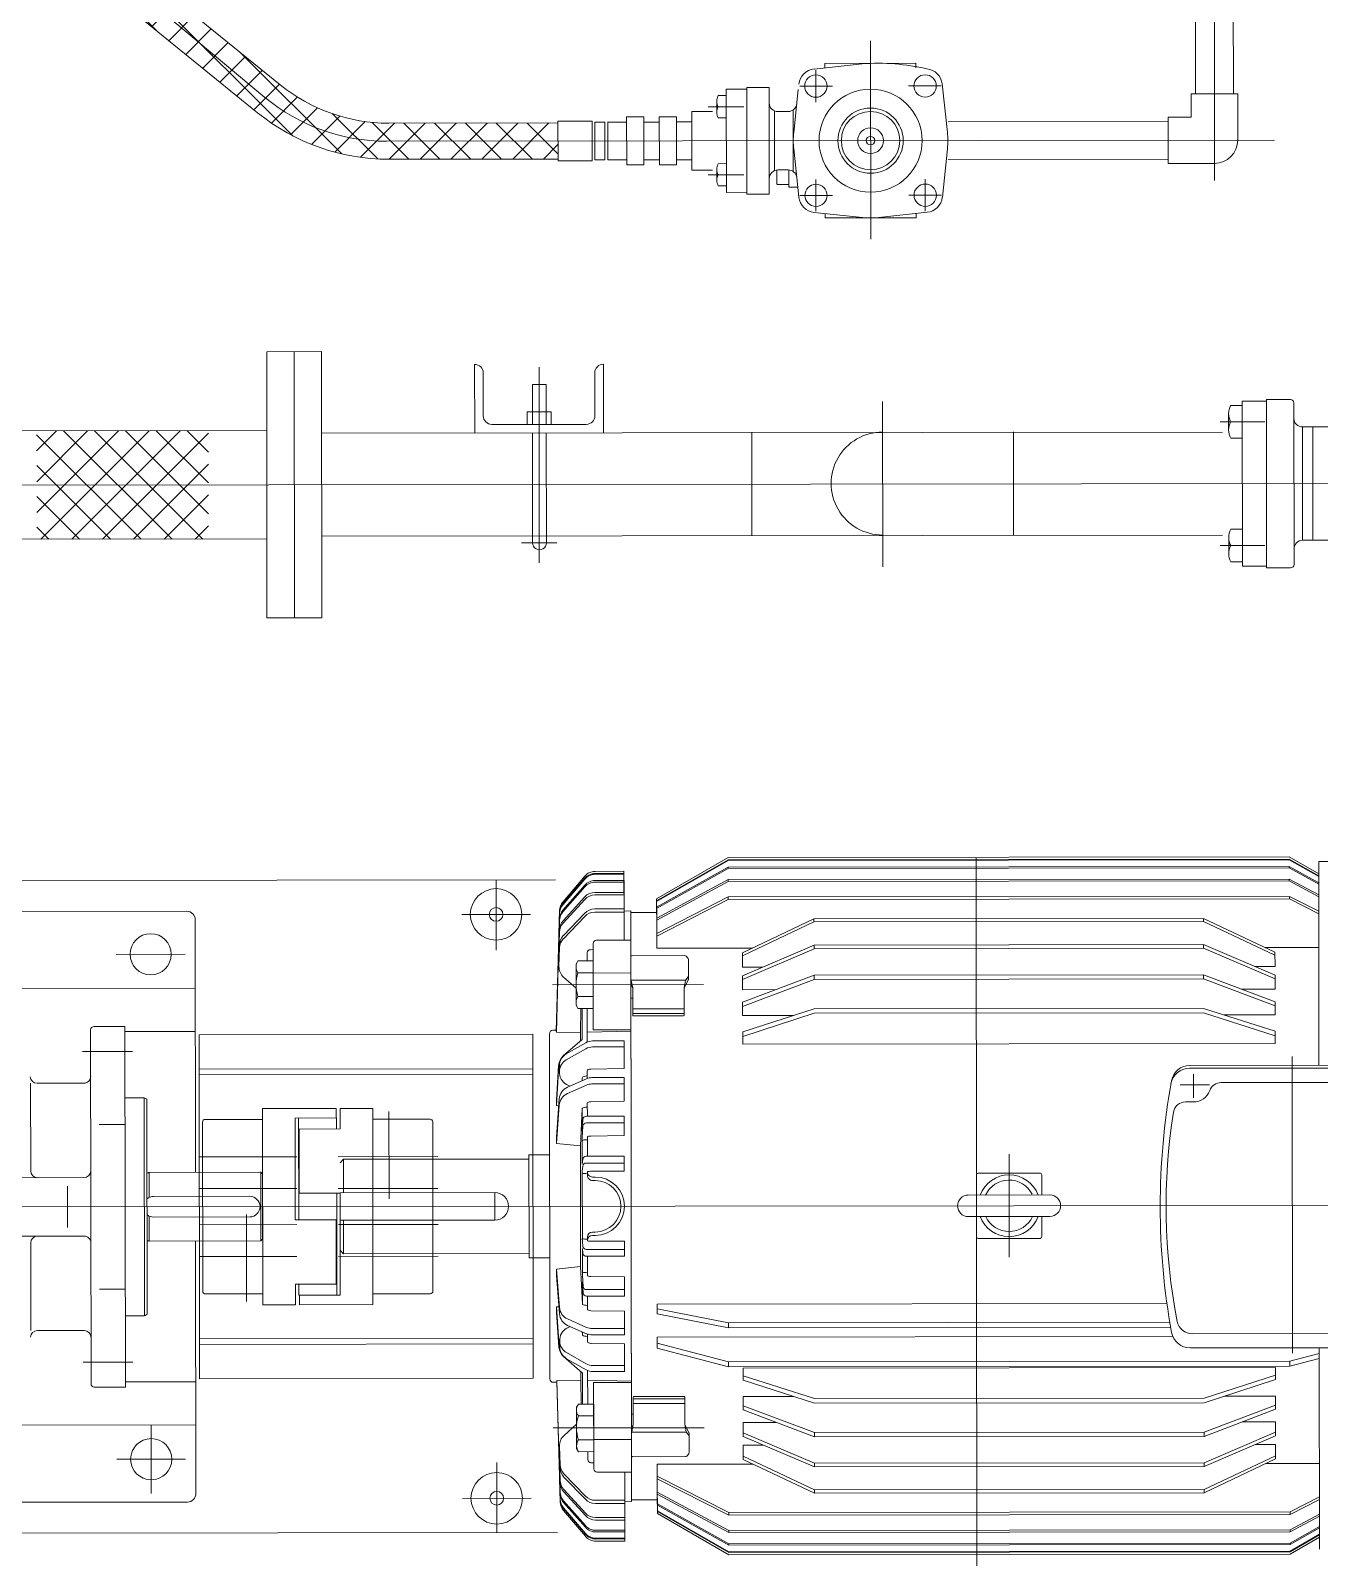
# Model space of a CAD drawing. Header units: feet. Extents: x -99009 to 3252343, y -11094690 to 9035152.
# Drawn here: x 2523552 to 2524303, y -1985127 to -1984238 of the extents above; entities that cross this region are included whole.
import ezdxf

# ---------------------------------------------------------------- set-up
doc = ezdxf.new("R2010")
doc.units = ezdxf.units.FT
doc.header["$PDSIZE"] = -1
doc.layers.add('1', color=1, linetype='Continuous')
doc.layers.add('K-LINE', color=7, linetype='Continuous')
pattern_1 = [(45, (-3791.741, -12302.866), (-8.980256, 8.980256), []), (135, (-3791.741, -12302.866), (-8.980256, -8.980256), [])]

# ---------------------------------------------------------------- blocks, each defined once
blk = doc.blocks.new('G$CB0D18A08')
at = {"layer": 'K-LINE', "linetype": 'Continuous', "lineweight": 15}
h = blk.add_hatch(dxfattribs=at)
h.set_pattern_fill('ANSI37', color=2, scale=4)
h.set_pattern_definition(pattern_1)
h.paths.add_polyline_path([(-1374.23, -644.41), (-1405.78, -644.41), (-1405.78, -744.41), (-1374.23, -744.41)])
h.paths.add_polyline_path([(-1342.68, -644.41), (-1374.23, -644.41), (-1374.23, -744.41), (-1342.68, -744.41)])
h = blk.add_hatch(dxfattribs=at)
h.set_pattern_fill('ANSI37', color=2, scale=4)
h.set_pattern_definition(pattern_1)
h.paths.add_polyline_path([(-1081.3, -712.69, 1.068245), (-1093.51, -694.45), (-1157.61, -773.3, 0.172337), (-1184.73, -849.63), (-1184.73, -948.17), (-1163.73, -948.17), (-1163.73, -849.6, -0.172337), (-1141.32, -786.51)])
at = {"layer": 'K-LINE', "color": 2, "linetype": 'Continuous', "lineweight": 15}
for p, q in [((-1794.54, -375.46), (-1794.54, -1566.03)), ((-1984.54, -946.93), (-1984.54, -491.46)), ((-1966.54, -731.46), (-1966.54, -526.46)), ((-1622.54, -731.46), (-1622.54, -536.46)), ((-1604.54, -534.46), (-1604.54, -946.31)), ((-1374.23, -1564.93), (-1374.23, -534.46)), ((-1921.54, -558.33), (-1921.54, -736.46)), ((-1667.54, -558.33), (-1667.54, -736.46)), ((-1405.78, -610.41), (-1405.78, -778.41)), ((-1342.68, -610.41), (-1342.68, -778.41)), ((-1811.54, -630.46), (-1811.54, -671.46)), ((-1777.54, -630.46), (-1777.54, -671.46)), ((-1866.54, -640.46), (-1815.54, -640.46)), ((-1866.54, -671.46), (-1866.54, -644.26)), ((-1722.54, -640.46), (-1773.54, -640.46)), ((-1722.54, -644.26), (-1722.54, -671.46)), ((-1806.54, -661.84), (-1782.54, -661.84)), ((-1897.54, -675.46), (-1691.54, -675.46)), ((-1885.04, -699.88), (-1885.04, -670.8)), ((-1704.04, -699.88), (-1704.04, -670.8)), ((-1899.54, -695.46), (-1899.54, -677.46)), ((-1842.54, -695.46), (-1842.54, -680.46)), ((-1746.54, -695.46), (-1746.54, -680.46)), ((-1689.54, -677.46), (-1689.54, -695.46)), ((-1941.54, -690.46), (-1941.54, -730.46)), ((-1647.54, -690.46), (-1647.54, -730.46)), ((-1073.12, -687.33), (-1148.7, -777.6)), ((-1689.54, -695.46), (-1899.54, -695.46)), ((-1896.54, -695.46), (-1896.54, -736.46)), ((-1858.04, -695.46), (-1858.04, -706.14)), ((-1731.04, -706.14), (-1731.04, -695.46)), ((-1692.54, -695.46), (-1692.54, -736.46)), ((-1157.61, -773.3), (-1093.51, -694.45)), ((-1921.54, -710.46), (-1961.54, -710.46)), ((-1731.04, -706.56), (-1858.04, -706.56)), ((-1857.82, -706.94), (-1857.11, -708.16)), ((-1857.11, -708.16), (-1731.96, -708.16)), ((-1799.99, -709.46), (-1814.54, -709.46)), ((-1814.54, -709.46), (-1814.54, -774.46)), ((-1814.34, -708.16), (-1814.34, -709.06)), ((-1774.54, -709.46), (-1789.08, -709.46)), ((-1774.74, -709.07), (-1774.74, -708.16)), ((-1774.54, -773.96), (-1774.54, -709.46)), ((-1731.96, -708.16), (-1731.25, -706.94)), ((-1800.54, -711.96), (-1800.54, -767.96)), ((-1788.54, -767.96), (-1788.54, -711.96)), ((-1081.3, -712.69), (-1141.32, -786.51)), ((-1814.54, -736.46), (-1961.54, -736.46)), ((-1774.54, -736.46), (-1627.54, -736.46)), ((-1894.69, -932.99), (-1894.69, -738.62)), ((-1894.69, -738.62), (-1874.69, -738.62)), ((-1874.69, -738.62), (-1874.69, -932.99)), ((-1714.39, -738.62), (-1874.69, -738.62)), ((-1871.49, -738.62), (-1871.49, -932.99)), ((-1845.34, -742.12), (-1845.34, -775.46)), ((-1745.33, -740.53), (-1843.75, -740.53)), ((-1823.54, -795.46), (-1823.54, -738.49)), ((-1805.04, -795.46), (-1805.04, -738.49)), ((-1784.04, -795.46), (-1784.04, -738.49)), ((-1765.54, -795.46), (-1765.54, -738.49)), ((-1743.74, -775.47), (-1743.74, -742.12)), ((-1717.59, -738.62), (-1717.59, -932.99)), ((-1714.39, -932.99), (-1714.39, -738.62)), ((-1714.39, -738.62), (-1694.39, -738.62)), ((-1694.39, -932.99), (-1694.39, -738.62)), ((-1799.04, -766.03), (-1849.84, -766.03)), ((-1737.39, -775.47), (-1851.69, -775.46)), ((-1851.69, -775.46), (-1851.69, -794.52)), ((-1774.54, -774.46), (-1814.54, -774.46)), ((-1814.54, -774.46), (-1813.54, -775.46)), ((-1813.54, -775.46), (-1775.54, -775.46)), ((-1775.54, -775.46), (-1774.54, -774.46)), ((-1774.54, -774.46), (-1774.54, -773.96)), ((-1737.39, -818.33), (-1737.39, -775.47)), ((-1451.73, -810.41), (-1451.73, -778.41)), ((-1451.73, -778.41), (-1296.73, -778.41)), ((-1296.73, -810.41), (-1296.73, -778.41)), ((-1839.7, -794.52), (-1851.69, -794.52)), ((-1846.11, -796.82), (-1851.69, -796.82)), ((-1851.69, -796.82), (-1851.69, -839.68)), ((-1846.11, -796.52), (-1846.11, -820.62)), ((-1839.7, -796.52), (-1846.11, -796.52)), ((-1839.7, -794.52), (-1839.7, -818.32)), ((-1802.29, -794.52), (-1802.29, -818.32)), ((-1802.29, -794.52), (-1742.96, -794.52)), ((-1802.29, -796.52), (-1742.96, -796.52)), ((-1786.79, -796.82), (-1749.38, -796.82)), ((-1786.79, -820.62), (-1786.79, -796.82)), ((-1749.38, -820.62), (-1749.38, -796.82)), ((-1742.96, -818.62), (-1742.96, -794.52)), ((-1296.73, -794.41), (-1451.73, -794.41)), ((-1296.73, -810.41), (-1451.73, -810.41)), ((-1404.23, -810.41), (-1404.23, -1334.93)), ((-1344.23, -810.41), (-1344.23, -1334.93)), ((-1786.79, -818.62), (-1846.11, -818.62)), ((-1786.79, -820.62), (-1846.11, -820.62)), ((-1802.29, -818.32), (-1839.7, -818.32)), ((-1823.54, -877.61), (-1823.54, -819.57)), ((-1822.04, -822.62), (-1820.04, -820.62)), ((-1822.04, -822.62), (-1802.54, -822.62)), ((-1822.04, -930.62), (-1822.04, -822.62)), ((-1805.04, -877.61), (-1805.04, -819.57)), ((-1802.54, -910.62), (-1802.54, -820.62)), ((-1786.54, -910.62), (-1786.54, -820.62)), ((-1767.04, -822.62), (-1786.54, -822.62)), ((-1784.04, -877.61), (-1784.04, -819.57)), ((-1767.04, -822.62), (-1769.04, -820.62)), ((-1767.04, -930.62), (-1767.04, -822.62)), ((-1765.54, -877.61), (-1765.54, -819.57)), ((-1749.38, -818.62), (-1742.96, -818.62)), ((-1749.38, -820.62), (-1737.39, -820.62)), ((-1742.96, -818.33), (-1737.39, -818.33)), ((-1737.39, -839.68), (-1737.39, -820.62)), ((-1737.39, -839.68), (-1851.69, -839.68)), ((-1845.34, -839.68), (-1845.34, -873.02)), ((-1820.04, -839.68), (-1769.04, -839.68)), ((-1743.74, -873.02), (-1743.74, -839.68)), ((-1790.04, -849.11), (-1739.24, -849.11)), ((-1184.73, -948.17), (-1184.73, -849.63)), ((-1174.23, -848.25), (-1174.23, -1365.42)), ((-1163.73, -948.17), (-1163.73, -849.6)), ((-1745.32, -874.61), (-1843.75, -874.61)), ((-1964.54, -891.62), (-1964.54, -931.62)), ((-1624.54, -891.62), (-1624.54, -931.62)), ((-1344.23, -899.47), (-1304.23, -899.47)), ((-1309.23, -904.47), (-1334.23, -904.47)), ((-1984.54, -911.62), (-1943.68, -911.62)), ((-1786.54, -910.62), (-1802.54, -910.62)), ((-1604.54, -911.62), (-1645.4, -911.62)), ((-1339.23, -909.47), (-1339.23, -964.47)), ((-1874.69, -932.99), (-1894.69, -932.99)), ((-1874.69, -932.99), (-1714.39, -932.99)), ((-1824.54, -942.62), (-1824.54, -930.62)), ((-1824.54, -930.62), (-1764.54, -930.62)), ((-1764.54, -942.62), (-1764.54, -930.62)), ((-1714.39, -932.99), (-1694.39, -932.99)), ((-1408.23, -926.61), (-1408.23, -947.14)), ((-1408.23, -933.14), (-1344.23, -933.14)), ((-1331.92, -929.97), (-1339.23, -929.97)), ((-1339.23, -933.14), (-1316.05, -933.14)), ((-1331.92, -929.97), (-1331.92, -943.97)), ((-1316.05, -933.14), (-1316.05, -941.14)), ((-1305.92, -936.97), (-1419.77, -936.97)), ((-1408.23, -941.14), (-1344.23, -941.14)), ((-1339.23, -941.14), (-1316.05, -941.14)), ((-1986.72, -963.23), (-1971.67, -950.45)), ((-1970.62, -950.47), (-1985.52, -963.23)), ((-1985.03, -963.23), (-1970.13, -950.47)), ((-1981.49, -963.23), (-1966.98, -950.52)), ((-1966.01, -950.52), (-1980.52, -963.23)), ((-1974.68, -963.24), (-1960.81, -950.62)), ((-1959.38, -950.62), (-1973.25, -963.24)), ((-1966.71, -948.55), (-1953.21, -948.17)), ((-1896.5, -946.62), (-1965.64, -948.55)), ((-1965.19, -963.26), (-1952.2, -950.76)), ((-1965.15, -948.55), (-1896.01, -946.62)), ((-1950.32, -950.76), (-1963.31, -963.26)), ((-1961.94, -948.54), (-1948.87, -948.17)), ((-1948.01, -948.17), (-1960.97, -948.54)), ((-1955.66, -948.54), (-1943.47, -948.18)), ((-1942.15, -948.18), (-1954.23, -948.54)), ((-1947.79, -948.17), (-1948.87, -948.17)), ((-1935.94, -948.19), (-1946.9, -948.53)), ((-1945.03, -948.53), (-1934.18, -948.19)), ((-1943.47, -948.18), (-1941.91, -948.18)), ((-1933.93, -948.19), (-1935.94, -948.19)), ((-1927.96, -950.87), (-1921.5, -958.12)), ((-1923.59, -944.47), (-1923.59, -1032.36)), ((-1897.04, -946.64), (-1897.04, -944.62)), ((-1896.5, -946.62), (-1896.01, -946.62)), ((-1896.01, -946.62), (-1895.79, -960.62)), ((-1895.04, -942.62), (-1694.04, -942.62)), ((-1882.1, -950.66), (-1891.66, -961.62)), ((-1876.59, -947.93), (-1856.39, -946.62)), ((-1872.83, -948.36), (-1876.33, -948.36)), ((-1853.16, -946.62), (-1873.35, -947.93)), ((-1873.01, -948.36), (-1873.29, -948.38)), ((-1857.15, -948.27), (-1834.78, -946.62)), ((-1856.39, -946.62), (-1853.16, -946.62)), ((-1831.07, -946.62), (-1853.44, -948.27)), ((-1853.16, -946.62), (-1853.05, -947.97)), ((-1834.78, -946.62), (-1831.07, -946.62)), ((-1829.67, -960.62), (-1831.07, -946.62)), ((-1759.41, -960.62), (-1758, -946.62)), ((-1758, -946.62), (-1735.64, -948.27)), ((-1754.29, -946.62), (-1758, -946.62)), ((-1731.93, -948.27), (-1754.29, -946.62)), ((-1735.92, -946.62), (-1736.03, -947.97)), ((-1735.92, -946.62), (-1715.73, -947.93)), ((-1732.68, -946.62), (-1735.92, -946.62)), ((-1712.49, -947.93), (-1732.68, -946.62)), ((-1716.25, -948.36), (-1712.75, -948.36)), ((-1716.07, -948.36), (-1715.79, -948.38)), ((-1706.98, -950.66), (-1697.41, -961.62)), ((-1693.07, -946.62), (-1693.29, -960.62)), ((-1623.93, -948.55), (-1693.07, -946.62)), ((-1692.58, -946.62), (-1693.07, -946.62)), ((-1692.58, -946.62), (-1623.44, -948.55)), ((-1692.04, -946.82), (-1692.04, -944.62)), ((-1692.04, -946.64), (-1692.04, -944.62)), ((-1661.12, -950.87), (-1667.58, -958.12)), ((-1665.49, -944.47), (-1665.49, -1032.36)), ((-1655.14, -948.19), (-1653.14, -948.19)), ((-1644.05, -948.53), (-1654.89, -948.19)), ((-1653.14, -948.19), (-1642.17, -948.53)), ((-1645.61, -948.18), (-1647.16, -948.18)), ((-1646.93, -948.18), (-1634.85, -948.54)), ((-1633.42, -948.54), (-1645.61, -948.18)), ((-1641.29, -948.17), (-1640.21, -948.17)), ((-1641.06, -948.17), (-1628.11, -948.54)), ((-1627.14, -948.54), (-1640.21, -948.17)), ((-1638.75, -950.76), (-1625.76, -963.26)), ((-1623.89, -963.26), (-1636.87, -950.76)), ((-1622.36, -948.55), (-1635.87, -948.17)), ((-1629.7, -950.62), (-1615.83, -963.24)), ((-1614.4, -963.24), (-1628.27, -950.62)), ((-1623.07, -950.52), (-1608.55, -963.23)), ((-1607.59, -963.23), (-1622.1, -950.52)), ((-1604.04, -963.23), (-1618.95, -950.47)), ((-1618.46, -950.47), (-1603.56, -963.23)), ((-1602.36, -963.23), (-1617.4, -950.45)), ((-1331.92, -943.97), (-1339.23, -943.97)), ((-1185.73, -968), (-1185.73, -948.17)), ((-1162.73, -948.17), (-1185.73, -948.17)), ((-1162.73, -968), (-1162.73, -948.17)), ((-1937.44, -959.2), (-1935.59, -958.12)), ((-1937.44, -959.2), (-1937.44, -968.12)), ((-1935.59, -958.12), (-1911.59, -958.12)), ((-1930.51, -959.2), (-1930.51, -968.12)), ((-1916.66, -959.2), (-1916.66, -968.12)), ((-1911.59, -958.12), (-1909.73, -959.2)), ((-1909.73, -959.2), (-1909.73, -968.12)), ((-1889.77, -963.78), (-1883.28, -952.4)), ((-1886.27, -963.78), (-1879.78, -952.4)), ((-1868.76, -964.08), (-1863.88, -953.02)), ((-1865.51, -952.55), (-1864.5, -954.42)), ((-1860.18, -953.02), (-1865.05, -964.08)), ((-1728.9, -953.02), (-1724.03, -964.08)), ((-1720.32, -964.08), (-1725.19, -953.02)), ((-1723.57, -952.55), (-1724.58, -954.42)), ((-1702.81, -963.78), (-1709.3, -952.4)), ((-1699.31, -963.78), (-1705.8, -952.4)), ((-1677.49, -958.12), (-1679.35, -959.2)), ((-1679.35, -959.2), (-1679.35, -968.12)), ((-1653.49, -958.12), (-1677.49, -958.12)), ((-1672.42, -959.2), (-1672.42, -968.12)), ((-1658.56, -959.2), (-1658.56, -968.12)), ((-1651.64, -959.2), (-1653.49, -958.12)), ((-1651.64, -959.2), (-1651.64, -968.12)), ((-1967.64, -986.12), (-1967.64, -969.03)), ((-1965.77, -986.12), (-1965.77, -969.03)), ((-1897.19, -968.12), (-1947.44, -968.12)), ((-1943.97, -968.12), (-1943.91, -966.47)), ((-1942.08, -964.62), (-1937.44, -964.62)), ((-1937.44, -968.12), (-1909.73, -968.12)), ((-1930.34, -990.12), (-1930.34, -968.12)), ((-1909.73, -960.86), (-1895.79, -960.62)), ((-1909.73, -961.62), (-1891.66, -961.62)), ((-1909.73, -964.62), (-1890.19, -964.62)), ((-1897.19, -990.12), (-1897.19, -968.12)), ((-1895.82, -964.62), (-1896.41, -990.12)), ((-1895.79, -960.62), (-1890.79, -960.62)), ((-1890.82, -986.12), (-1890.82, -967.75)), ((-1887.32, -986.12), (-1887.32, -967.75)), ((-1874.77, -986.12), (-1874.4, -966.47)), ((-1873.39, -964.62), (-1870.73, -964.62)), ((-1873.39, -964.62), (-1868.97, -964.62)), ((-1869.44, -986.12), (-1869.44, -967.31)), ((-1867.64, -961.54), (-1869.3, -961.59)), ((-1869.27, -961.62), (-1867.67, -961.62)), ((-1865.73, -986.12), (-1865.73, -967.31)), ((-1855.65, -986.12), (-1855.37, -966.47)), ((-1854.59, -964.62), (-1846.94, -964.62)), ((-1854.59, -964.62), (-1852.53, -964.62)), ((-1851.43, -961.59), (-1829.67, -960.62)), ((-1851.4, -961.62), (-1838.53, -961.62)), ((-1846.94, -986.12), (-1846.94, -964.04)), ((-1845.07, -962.05), (-1838.53, -961.62)), ((-1843.07, -986.12), (-1843.07, -964.04)), ((-1834.66, -961.62), (-1841.2, -962.05)), ((-1835.63, -986.12), (-1835.43, -966.47)), ((-1834.89, -964.62), (-1823.66, -964.62)), ((-1834.89, -964.62), (-1833.47, -964.62)), ((-1834.66, -961.62), (-1819.13, -961.62)), ((-1834.66, -961.62), (-1832.69, -961.62)), ((-1829.67, -960.62), (-1759.41, -960.62)), ((-1823.66, -986.12), (-1823.66, -963.94)), ((-1819.13, -961.62), (-1821.89, -961.96)), ((-1819.7, -986.12), (-1819.7, -963.94)), ((-1815.17, -961.62), (-1817.93, -961.96)), ((-1815.17, -961.62), (-1773.91, -961.62)), ((-1815.17, -961.62), (-1813.4, -961.62)), ((-1814.98, -986.12), (-1814.88, -966.47)), ((-1814.59, -964.62), (-1813.82, -964.62)), ((-1814.59, -964.62), (-1812.54, -964.62)), ((-1811.54, -969.12), (-1811.54, -967.62)), ((-1809.54, -969.12), (-1809.54, -967.62)), ((-1779.54, -969.12), (-1779.54, -967.62)), ((-1777.54, -969.12), (-1777.54, -967.62)), ((-1776.54, -964.62), (-1774.49, -964.62)), ((-1773.91, -961.62), (-1775.67, -961.62)), ((-1774.49, -964.62), (-1775.26, -964.62)), ((-1774.09, -986.12), (-1774.2, -966.47)), ((-1773.91, -961.62), (-1771.14, -961.96)), ((-1754.42, -961.62), (-1769.94, -961.62)), ((-1769.94, -961.62), (-1767.18, -961.96)), ((-1769.38, -986.12), (-1769.38, -963.94)), ((-1765.42, -986.12), (-1765.42, -963.94)), ((-1754.19, -964.62), (-1765.42, -964.62)), ((-1737.65, -961.59), (-1759.41, -960.62)), ((-1754.42, -961.62), (-1756.39, -961.62)), ((-1754.19, -964.62), (-1755.61, -964.62)), ((-1754.42, -961.62), (-1747.88, -962.05)), ((-1753.45, -986.12), (-1753.65, -966.47)), ((-1737.67, -961.62), (-1750.55, -961.62)), ((-1744.01, -962.05), (-1750.55, -961.62)), ((-1746, -986.12), (-1746, -964.04)), ((-1742.14, -986.12), (-1742.14, -964.04)), ((-1734.49, -964.62), (-1742.14, -964.62)), ((-1734.49, -964.62), (-1736.55, -964.62)), ((-1733.42, -986.12), (-1733.71, -966.47)), ((-1723.35, -986.12), (-1723.35, -967.31)), ((-1721.44, -961.54), (-1719.77, -961.59)), ((-1719.81, -961.62), (-1721.4, -961.62)), ((-1715.68, -964.62), (-1720.1, -964.62)), ((-1719.64, -986.12), (-1719.64, -967.31)), ((-1715.68, -964.62), (-1718.35, -964.62)), ((-1714.31, -986.12), (-1714.68, -966.47)), ((-1701.76, -986.12), (-1701.76, -967.75)), ((-1679.35, -964.62), (-1698.89, -964.62)), ((-1693.29, -960.62), (-1698.29, -960.62)), ((-1698.26, -986.12), (-1698.26, -967.75)), ((-1679.35, -961.62), (-1697.41, -961.62)), ((-1679.35, -960.86), (-1693.29, -960.62)), ((-1693.26, -964.62), (-1692.66, -990.12)), ((-1691.89, -968.12), (-1641.64, -968.12)), ((-1691.89, -990.12), (-1691.89, -968.12)), ((-1651.64, -968.12), (-1679.35, -968.12)), ((-1658.73, -990.12), (-1658.73, -968.12)), ((-1647, -964.62), (-1651.64, -964.62)), ((-1645.11, -968.12), (-1645.17, -966.47)), ((-1623.31, -986.12), (-1623.31, -969.03)), ((-1621.43, -986.12), (-1621.43, -969.03)), ((-1162.73, -968), (-1185.73, -968)), ((-1989.54, -986.12), (-1989.54, -969.33)), ((-1988.32, -986.12), (-1988.32, -969.31)), ((-1987.83, -986.12), (-1987.83, -969.31)), ((-1984.22, -986.12), (-1984.22, -969.25)), ((-1983.25, -986.12), (-1983.25, -969.25)), ((-1977.29, -986.12), (-1977.29, -969.16)), ((-1975.86, -986.12), (-1975.86, -969.16)), ((-1949.44, -990.12), (-1949.44, -970.12)), ((-1639.64, -990.12), (-1639.64, -970.12)), ((-1613.22, -986.12), (-1613.22, -969.16)), ((-1611.78, -986.12), (-1611.78, -969.16)), ((-1605.82, -986.12), (-1605.82, -969.25)), ((-1604.86, -986.12), (-1604.86, -969.25)), ((-1601.25, -986.12), (-1601.25, -969.31)), ((-1600.76, -986.12), (-1600.76, -969.31)), ((-1599.54, -986.12), (-1599.54, -969.33)), ((-1344.23, -974.47), (-1304.23, -974.47)), ((-1309.23, -969.47), (-1334.23, -969.47)), ((-1163.23, -969.6), (-1185.23, -969.6)), ((-1185.23, -969.6), (-1185.23, -975.52)), ((-1163.23, -975.52), (-1185.23, -975.52)), ((-1185.23, -977.14), (-1163.23, -977.14)), ((-1185.23, -977.14), (-1185.23, -988.17)), ((-1163.23, -969.6), (-1163.23, -975.52)), ((-1163.23, -977.14), (-1163.23, -988.17)), ((-1989.54, -986.12), (-1966.36, -986.12)), ((-1988.32, -986.12), (-1964.64, -986.12)), ((-1984.22, -986.12), (-1960.4, -986.12)), ((-1977.29, -986.12), (-1953.68, -986.12)), ((-1967.64, -986.12), (-1949.44, -986.12)), ((-1966.36, -986.12), (-1966.54, -990.12)), ((-1890.82, -986.12), (-1874.77, -986.12)), ((-1869.44, -986.12), (-1855.71, -986.12)), ((-1846.94, -986.12), (-1835.67, -986.12)), ((-1823.66, -986.12), (-1814.98, -986.12)), ((-1765.42, -986.12), (-1774.09, -986.12)), ((-1742.14, -986.12), (-1753.41, -986.12)), ((-1719.64, -986.12), (-1733.36, -986.12)), ((-1698.26, -986.12), (-1714.31, -986.12)), ((-1621.43, -986.12), (-1639.64, -986.12)), ((-1611.78, -986.12), (-1635.4, -986.12)), ((-1604.86, -986.12), (-1628.68, -986.12)), ((-1600.76, -986.12), (-1624.44, -986.12)), ((-1622.72, -986.12), (-1622.54, -990.12)), ((-1599.54, -986.12), (-1622.72, -986.12)), ((-1966.54, -990.12), (-1622.54, -990.12)), ((-1965.54, -1005.12), (-1965.54, -990.12)), ((-1965.54, -990.12), (-1623.54, -990.12)), ((-1940.41, -990.73), (-1940.41, -1021.52)), ((-1926.29, -990.12), (-1926.31, -990.11)), ((-1926.16, -990.23), (-1926.16, -1022.02)), ((-1925.89, -990.3), (-1921.71, -991.12)), ((-1921.77, -991.07), (-1923.59, -990.12)), ((-1921.62, -991.12), (-1905.8, -991.12)), ((-1915.59, -991.12), (-1915.59, -990.12)), ((-1909.51, -991.12), (-1909.51, -1021.12)), ((-1906.72, -991.12), (-1906.72, -1021.12)), ((-1905.3, -991.62), (-1905.3, -1020.62)), ((-1683.77, -991.62), (-1683.77, -1020.62)), ((-1667.46, -991.12), (-1683.27, -991.12)), ((-1682.36, -991.12), (-1682.36, -1021.12)), ((-1679.57, -991.12), (-1679.57, -1021.12)), ((-1673.49, -991.12), (-1673.49, -990.12)), ((-1663.19, -990.3), (-1667.37, -991.12)), ((-1667.3, -991.07), (-1665.49, -990.12)), ((-1662.92, -990.23), (-1662.92, -1022.02)), ((-1662.78, -990.12), (-1662.77, -990.11)), ((-1648.66, -990.73), (-1648.66, -1021.52)), ((-1623.54, -1005.12), (-1623.54, -990.12)), ((-1188.23, -998.17), (-1188.23, -988.17)), ((-1160.23, -988.17), (-1188.23, -988.17)), ((-1160.23, -998.17), (-1160.23, -988.17)), ((-1188.23, -998.17), (-1160.23, -998.17)), ((-1185.23, -1007.17), (-1185.23, -998.17)), ((-1163.23, -1007.17), (-1163.23, -998.17)), ((-1997.54, -1046.72), (-1973.54, -1005.12)), ((-1996.22, -1046.72), (-1972.4, -1005.12)), ((-1972.01, -1005.12), (-1995.83, -1046.72)), ((-1991.9, -1046.72), (-1968.61, -1005.12)), ((-1967.83, -1005.12), (-1991.12, -1046.72)), ((-1962.22, -1005.12), (-1984.63, -1046.72)), ((-1983.48, -1046.72), (-1961.08, -1005.12)), ((-1953.34, -1005.12), (-1974.53, -1046.72)), ((-1965.53, -1005.12), (-1973.53, -1005.12)), ((-1973.53, -1005.12), (-1965.53, -1005.12)), ((-1973.03, -1046.72), (-1951.84, -1005.12)), ((-1972.4, -1005.12), (-1964.06, -1005.12)), ((-1972.4, -1005.12), (-1964.06, -1005.12)), ((-1960.06, -1005.12), (-1968.61, -1005.12)), ((-1953.6, -1005.12), (-1962.22, -1005.12)), ((-1953.6, -1005.64), (-1953.6, -1005.12)), ((-1944.77, -1005.12), (-1953.34, -1005.12)), ((-1944.77, -1060.8), (-1944.77, -1005.12)), ((-1877.23, -1005.12), (-1888.12, -1046.72)), ((-1885.27, -1046.72), (-1874.38, -1005.12)), ((-1870.74, -1005.12), (-1877.23, -1005.12)), ((-1870.74, -1305.35), (-1870.74, -1005.12)), ((-1865.47, -1046.72), (-1857.26, -1005.12)), ((-1854.26, -1005.12), (-1862.47, -1046.72)), ((-1851.52, -1005.12), (-1857.26, -1005.12)), ((-1851.52, -1301.97), (-1851.52, -1005.12)), ((-1644.31, -1005.12), (-1635.74, -1005.12)), ((-1644.31, -1060.8), (-1644.31, -1005.12)), ((-1616.05, -1046.72), (-1637.24, -1005.12)), ((-1635.74, -1005.12), (-1614.55, -1046.72)), ((-1635.48, -1005.12), (-1626.85, -1005.12)), ((-1635.48, -1005.64), (-1635.48, -1005.12)), ((-1629.01, -1005.12), (-1620.47, -1005.12)), ((-1605.6, -1046.72), (-1628, -1005.12)), ((-1626.85, -1005.12), (-1604.45, -1046.72)), ((-1616.68, -1005.12), (-1625.02, -1005.12)), ((-1616.68, -1005.12), (-1625.02, -1005.12)), ((-1623.55, -1005.12), (-1615.55, -1005.12)), ((-1615.55, -1005.12), (-1623.55, -1005.12)), ((-1621.24, -1005.12), (-1597.96, -1046.72)), ((-1597.18, -1046.72), (-1620.47, -1005.12)), ((-1617.07, -1005.12), (-1593.25, -1046.72)), ((-1592.86, -1046.72), (-1616.68, -1005.12)), ((-1591.54, -1046.72), (-1615.54, -1005.12)), ((-1160.23, -1007.17), (-1188.23, -1007.17)), ((-1188.23, -1007.17), (-1188.23, -1017.17)), ((-1160.23, -1017.17), (-1160.23, -1007.17)), ((-1940.05, -1022.29), (-1938.69, -1023.4)), ((-1928, -1023.42), (-1926.35, -1022.14)), ((-1921.81, -1021.18), (-1926.29, -1023.51)), ((-1925.92, -1021.95), (-1921.75, -1021.13)), ((-1921.62, -1021.12), (-1905.8, -1021.12)), ((-1667.46, -1021.12), (-1683.27, -1021.12)), ((-1663.15, -1021.95), (-1667.33, -1021.13)), ((-1667.27, -1021.18), (-1662.79, -1023.51)), ((-1661.08, -1023.42), (-1662.73, -1022.14)), ((-1649.03, -1022.29), (-1650.39, -1023.4)), ((-1188.23, -1017.17), (-1160.23, -1017.17)), ((-1185.23, -1026.17), (-1185.23, -1017.17)), ((-1163.23, -1026.17), (-1163.23, -1017.17)), ((-1938.06, -1023.62), (-1926.75, -1023.62)), ((-1651.02, -1023.62), (-1662.33, -1023.62)), ((-1191.23, -1026.17), (-1191.23, -1038.11)), ((-1157.23, -1026.17), (-1191.23, -1026.17)), ((-1157.23, -1026.17), (-1157.23, -1038.11)), ((-1194.03, -1056.33), (-1194.03, -1035.67)), ((-1154.43, -1056.33), (-1154.43, -1035.67)), ((-1997.54, -1046.72), (-1997.54, -1373.52)), ((-1996.22, -1046.72), (-1995.83, -1046.72)), ((-1996.22, -1373.52), (-1996.22, -1046.72)), ((-1995.83, -1373.52), (-1995.83, -1046.72)), ((-1991.9, -1373.52), (-1991.9, -1046.72)), ((-1991.12, -1046.72), (-1991.9, -1046.72)), ((-1991.12, -1373.52), (-1991.12, -1046.72)), ((-1984.63, -1373.52), (-1984.63, -1046.72)), ((-1984.63, -1046.72), (-1983.48, -1046.72)), ((-1983.48, -1373.52), (-1983.48, -1046.72)), ((-1974.53, -1373.52), (-1974.53, -1046.72)), ((-1974.53, -1046.72), (-1973.03, -1046.72)), ((-1973.03, -1373.52), (-1973.03, -1046.72)), ((-1888.12, -1373.52), (-1888.12, -1046.72)), ((-1888.12, -1046.72), (-1885.27, -1046.72)), ((-1885.27, -1373.52), (-1885.27, -1046.72)), ((-1865.47, -1304.13), (-1865.47, -1046.72)), ((-1865.47, -1046.72), (-1862.47, -1046.72)), ((-1862.47, -1303.62), (-1862.47, -1046.72)), ((-1616.05, -1373.52), (-1616.05, -1046.72)), ((-1614.55, -1046.72), (-1616.05, -1046.72)), ((-1614.55, -1373.52), (-1614.55, -1046.72)), ((-1605.6, -1373.52), (-1605.6, -1046.72)), ((-1604.45, -1046.72), (-1605.6, -1046.72)), ((-1604.45, -1373.52), (-1604.45, -1046.72)), ((-1597.96, -1373.52), (-1597.96, -1046.72)), ((-1597.96, -1046.72), (-1597.18, -1046.72)), ((-1597.18, -1373.52), (-1597.18, -1046.72)), ((-1593.25, -1373.52), (-1593.25, -1046.72)), ((-1592.86, -1046.72), (-1593.25, -1046.72)), ((-1592.86, -1373.52), (-1592.86, -1046.72)), ((-1591.54, -1046.72), (-1591.54, -1373.52)), ((-1204.23, -1058.17), (-1204.23, -1046.17)), ((-1204.23, -1046.17), (-1144.23, -1046.17)), ((-1200.53, -1041.47), (-1200.53, -1046.17)), ((-1197.28, -1040.67), (-1190.78, -1040.67)), ((-1187.53, -1041.47), (-1187.53, -1046.17)), ((-1160.93, -1041.47), (-1160.93, -1046.17)), ((-1151.18, -1040.67), (-1157.68, -1040.67)), ((-1147.93, -1041.47), (-1147.93, -1046.17)), ((-1144.23, -1046.17), (-1144.23, -1058.17)), ((-1942.08, -1055.12), (-1961.74, -1096.72)), ((-1959.91, -1096.72), (-1940.25, -1055.12)), ((-1946.47, -1096.72), (-1928.63, -1055.12)), ((-1926.49, -1055.12), (-1944.33, -1096.72)), ((-1933.69, -1055.12), (-1942.08, -1055.12)), ((-1933.69, -1066.92), (-1933.69, -1055.12)), ((-1928.93, -1096.72), (-1913.18, -1055.12)), ((-1920.54, -1055.12), (-1928.63, -1055.12)), ((-1910.77, -1055.12), (-1926.51, -1096.72)), ((-1920.54, -1074.57), (-1920.54, -1055.12)), ((-1913.18, -1055.12), (-1905.51, -1055.12)), ((-1895.96, -1055.12), (-1909.38, -1096.72)), ((-1906.73, -1096.72), (-1893.31, -1055.12)), ((-1905.51, -1084.73), (-1905.51, -1055.12)), ((-1888.83, -1055.12), (-1895.96, -1055.12)), ((-1888.83, -1365.12), (-1888.83, -1055.12)), ((-1700.25, -1365.12), (-1700.25, -1055.12)), ((-1700.25, -1055.12), (-1693.12, -1055.12)), ((-1682.35, -1096.72), (-1695.77, -1055.12)), ((-1693.12, -1055.12), (-1679.7, -1096.72)), ((-1675.9, -1055.12), (-1683.57, -1055.12)), ((-1683.57, -1084.73), (-1683.57, -1055.12)), ((-1678.31, -1055.12), (-1662.57, -1096.72)), ((-1660.15, -1096.72), (-1675.9, -1055.12)), ((-1668.54, -1055.12), (-1660.45, -1055.12)), ((-1668.54, -1074.57), (-1668.54, -1055.12)), ((-1662.59, -1055.12), (-1644.75, -1096.72)), ((-1642.61, -1096.72), (-1660.45, -1055.12)), ((-1655.39, -1055.12), (-1646.99, -1055.12)), ((-1655.39, -1066.92), (-1655.39, -1055.12)), ((-1629.17, -1096.72), (-1648.83, -1055.12)), ((-1646.99, -1055.12), (-1627.33, -1096.72)), ((-1343.89, -1060.79), (-1403.89, -1060.79)), ((-1205.23, -1071.17), (-1205.23, -1058.17)), ((-1205.23, -1058.17), (-1143.23, -1058.17)), ((-1143.23, -1058.17), (-1143.23, -1071.17)), ((-1143.23, -1071.17), (-1205.23, -1071.17)), ((-1199.23, -1075.51), (-1199.73, -1076.01)), ((-1191.27, -1075.51), (-1199.23, -1075.51)), ((-1191.23, -1074.17), (-1156.81, -1074.17)), ((-1201.23, -1082.51), (-1191.13, -1082.51)), ((-1201.23, -1087.78), (-1201.23, -1082.51)), ((-1199.73, -1076.01), (-1199.73, -1082.51)), ((-1191.23, -1082.22), (-1191.23, -1076.17)), ((-1157.23, -1082.22), (-1157.23, -1076.17)), ((-1207.11, -1088.41), (-1178.98, -1085.42)), ((-1206.05, -1107.97), (-1206.05, -1088.97)), ((-1156.27, -1085.17), (-1192.19, -1085.17)), ((-1169.48, -1085.42), (-1144.48, -1088.07)), ((-1142.41, -1107.97), (-1142.41, -1088.97)), ((-1961.74, -1323.52), (-1961.74, -1096.72)), ((-1961.74, -1096.72), (-1959.91, -1096.72)), ((-1959.91, -1323.52), (-1959.91, -1096.72)), ((-1946.47, -1323.52), (-1946.47, -1096.72)), ((-1946.47, -1096.72), (-1944.33, -1096.72)), ((-1944.33, -1323.52), (-1944.33, -1096.72)), ((-1928.93, -1323.52), (-1928.93, -1096.72)), ((-1926.51, -1096.72), (-1928.93, -1096.72)), ((-1926.51, -1323.52), (-1926.51, -1096.72)), ((-1909.38, -1323.52), (-1909.38, -1096.72)), ((-1906.73, -1323.52), (-1906.73, -1096.72)), ((-1682.35, -1323.52), (-1682.35, -1096.72)), ((-1679.7, -1323.52), (-1679.7, -1096.72)), ((-1662.57, -1323.52), (-1662.57, -1096.72)), ((-1662.57, -1096.72), (-1660.15, -1096.72)), ((-1660.15, -1323.52), (-1660.15, -1096.72)), ((-1644.75, -1323.52), (-1644.75, -1096.72)), ((-1642.61, -1096.72), (-1644.75, -1096.72)), ((-1642.61, -1323.52), (-1642.61, -1096.72)), ((-1629.17, -1323.52), (-1629.17, -1096.72)), ((-1627.33, -1096.72), (-1629.17, -1096.72)), ((-1627.33, -1323.52), (-1627.33, -1096.72)), ((-1218.98, -1125.42), (-1215.99, -1097.29)), ((-1196.73, -1098.35), (-1215.23, -1098.35)), ((-1151.73, -1098.35), (-1133.23, -1098.35)), ((-1129.48, -1125.42), (-1132.47, -1097.29)), ((-1219.23, -1156.67), (-1219.23, -1103.67)), ((-1219.23, -1103.67), (-1216.64, -1103.67)), ((-1129.23, -1103.67), (-1131.82, -1103.67)), ((-1129.23, -1156.67), (-1129.23, -1103.67)), ((-1174.23, -1112.87), (-1173.71, -1113.17)), ((-1326.05, -1136.99), (-1422.41, -1136.99)), ((-1231.62, -1130.17), (-1116.02, -1130.17)), ((-1215.99, -1163.04), (-1218.98, -1134.92)), ((-1206.05, -1152.37), (-1206.05, -1171.37)), ((-1173.71, -1147.17), (-1174.23, -1147.47)), ((-1142.41, -1152.37), (-1142.41, -1171.37)), ((-1216.64, -1156.67), (-1219.23, -1156.67)), ((-1196.73, -1161.99), (-1215.23, -1161.99)), ((-1131.82, -1156.67), (-1129.23, -1156.67)), ((-1178.98, -1174.92), (-1207.11, -1171.93)), ((-1141.23, -1171.92), (-1169.48, -1174.92)), ((-1185.23, -1175.37), (-1185.23, -1303.46)), ((-1163.23, -1175.37), (-1163.23, -1303.46)), ((-1592.06, -1191.12), (-2015.56, -1191.12)), ((-1800.79, -1191.12), (-1812.54, -1191.12)), ((-1800.79, -1233.87), (-1800.79, -1186.37)), ((-1788.29, -1233.87), (-1788.29, -1186.37)), ((-1776.54, -1191.12), (-1788.29, -1191.12)), ((-1813.54, -1228.12), (-1813.54, -1192.12)), ((-1775.54, -1228.12), (-1775.54, -1192.12)), ((-1764.54, -1210.12), (-1824.54, -1210.12)), ((-1343.89, -1213.19), (-1403.89, -1213.19)), ((-1800.79, -1229.12), (-1812.54, -1229.12)), ((-1776.54, -1229.12), (-1788.29, -1229.12)), ((-1187.73, -1303.46), (-1160.73, -1303.46)), ((-1187.73, -1303.46), (-1187.73, -1330.46)), ((-1160.73, -1303.46), (-1160.73, -1316.96)), ((-1877.44, -1434.78), (-1877.44, -1315.47)), ((-1734.2, -1312.88), (-1734.2, -1317.62)), ((-1724.2, -1309.8), (-1724.2, -1326.88)), ((-1714.55, -1434.97), (-1714.55, -1315.28)), ((-1712.93, -1434.68), (-1712.93, -1315.57)), ((-1942.08, -1365.12), (-1961.74, -1323.52)), ((-1961.74, -1323.52), (-1959.91, -1323.52)), ((-1959.91, -1323.52), (-1940.25, -1365.12)), ((-1946.47, -1323.52), (-1944.33, -1323.52)), ((-1946.47, -1323.52), (-1928.63, -1365.12)), ((-1926.49, -1365.12), (-1944.33, -1323.52)), ((-1928.93, -1323.52), (-1913.18, -1365.12)), ((-1926.51, -1323.52), (-1928.93, -1323.52)), ((-1910.77, -1365.12), (-1926.51, -1323.52)), ((-1895.96, -1365.12), (-1909.38, -1323.52)), ((-1906.73, -1323.52), (-1893.31, -1365.12)), ((-1869.23, -1433.46), (-1869.23, -1316.79)), ((-1718.11, -1317.62), (-1731.78, -1317.62)), ((-1682.35, -1323.52), (-1695.77, -1365.12)), ((-1693.12, -1365.12), (-1679.7, -1323.52)), ((-1678.31, -1365.12), (-1662.57, -1323.52)), ((-1660.15, -1323.52), (-1675.9, -1365.12)), ((-1662.59, -1365.12), (-1644.75, -1323.52)), ((-1662.57, -1323.52), (-1660.15, -1323.52)), ((-1642.61, -1323.52), (-1660.45, -1365.12)), ((-1629.17, -1323.52), (-1648.83, -1365.12)), ((-1646.99, -1365.12), (-1627.33, -1323.52)), ((-1642.61, -1323.52), (-1644.75, -1323.52)), ((-1627.33, -1323.52), (-1629.17, -1323.52)), ((-1147.23, -1316.96), (-1160.73, -1316.96)), ((-1147.23, -1316.96), (-1147.23, -1343.96)), ((-1147.23, -1319.46), (-672.23, -1319.46)), ((-1722.97, -1416.63), (-1722.97, -1333.61)), ((-1410.29, -1359.47), (-1410.29, -1333.46)), ((-1338.17, -1359.47), (-1338.17, -1333.46)), ((-1197.73, -1330.46), (-624.23, -1330.46)), ((-1905.51, -1365.12), (-1905.51, -1335.52)), ((-1683.57, -1365.12), (-1683.57, -1335.52)), ((-1419.79, -1346.46), (-1419.79, -1339.66)), ((-1405.54, -1338.46), (-1415.04, -1338.46)), ((-1400.79, -1346.46), (-1400.79, -1339.66)), ((-1347.67, -1346.46), (-1347.67, -1339.66)), ((-1342.92, -1338.46), (-1333.42, -1338.46)), ((-1328.67, -1346.46), (-1328.67, -1339.66)), ((-1147.23, -1341.46), (-672.23, -1341.46)), ((-1920.54, -1365.12), (-1920.54, -1345.68)), ((-1668.54, -1365.12), (-1668.54, -1345.68)), ((-1422.23, -1346.46), (-1422.23, -1360.46)), ((-1422.23, -1346.46), (-1326.23, -1346.46)), ((-1326.23, -1346.46), (-1326.23, -1360.46)), ((-1147.23, -1343.96), (-1174.23, -1343.96)), ((-1944.77, -1390.62), (-1944.77, -1359.45)), ((-1933.69, -1365.12), (-1933.69, -1353.33)), ((-1655.39, -1365.12), (-1655.39, -1353.33)), ((-1644.31, -1390.62), (-1644.31, -1359.45)), ((-1933.69, -1365.12), (-1942.08, -1365.12)), ((-1920.54, -1365.12), (-1928.63, -1365.12)), ((-1913.18, -1365.12), (-1905.51, -1365.12)), ((-1888.83, -1365.12), (-1895.96, -1365.12)), ((-1700.25, -1365.12), (-1693.12, -1365.12)), ((-1675.9, -1365.12), (-1683.57, -1365.12)), ((-1668.54, -1365.12), (-1660.45, -1365.12)), ((-1655.39, -1365.12), (-1646.99, -1365.12)), ((-1423.23, -1374.46), (-1423.23, -1360.46)), ((-1423.23, -1360.46), (-1325.23, -1360.46)), ((-1325.23, -1360.46), (-1325.23, -1374.46)), ((-1997.54, -1373.52), (-1987.67, -1390.62)), ((-1996.22, -1373.52), (-1986.43, -1390.62)), ((-1996.22, -1373.52), (-1995.83, -1373.52)), ((-1986.04, -1390.62), (-1995.83, -1373.52)), ((-1991.9, -1373.52), (-1982.32, -1390.62)), ((-1991.12, -1373.52), (-1991.9, -1373.52)), ((-1981.55, -1390.62), (-1991.12, -1373.52)), ((-1984.63, -1373.52), (-1983.48, -1373.52)), ((-1975.42, -1390.62), (-1984.63, -1373.52)), ((-1983.48, -1373.52), (-1974.27, -1390.62)), ((-1974.53, -1373.52), (-1973.03, -1373.52)), ((-1965.82, -1390.62), (-1974.53, -1373.52)), ((-1973.03, -1373.52), (-1964.32, -1390.62)), ((-1883.65, -1390.62), (-1888.12, -1373.52)), ((-1888.12, -1373.52), (-1885.27, -1373.52)), ((-1885.27, -1373.52), (-1880.79, -1390.62)), ((-1880.46, -1375.12), (-1707.85, -1375.12)), ((-1616.05, -1373.52), (-1624.76, -1390.62)), ((-1623.26, -1390.62), (-1614.55, -1373.52)), ((-1614.55, -1373.52), (-1616.05, -1373.52)), ((-1605.6, -1373.52), (-1614.81, -1390.62)), ((-1613.66, -1390.62), (-1604.45, -1373.52)), ((-1607.53, -1390.62), (-1597.96, -1373.52)), ((-1597.18, -1373.52), (-1606.75, -1390.62)), ((-1604.45, -1373.52), (-1605.6, -1373.52)), ((-1603.04, -1390.62), (-1593.25, -1373.52)), ((-1592.86, -1373.52), (-1602.65, -1390.62)), ((-1591.54, -1373.52), (-1601.4, -1390.62)), ((-1597.96, -1373.52), (-1597.18, -1373.52)), ((-1592.86, -1373.52), (-1593.25, -1373.52)), ((-1327.23, -1376.46), (-1421.23, -1376.46)), ((-1407.23, -1396.67), (-1407.23, -1381.46)), ((-1407.23, -1381.46), (-1341.23, -1381.46)), ((-1341.23, -1381.46), (-1341.23, -1396.67)), ((-1994.74, -1390.62), (-1877.44, -1390.62)), ((-1712.93, -1390.62), (-1594.34, -1390.62)), ((-1594.34, -1390.62), (-1594.34, -1495.42)), ((-1407.23, -1387.46), (-1341.23, -1387.46))]:
    blk.add_line(p, q, dxfattribs=at)
for centre, radius in [((-1941.54, -710.46), 12), ((-1647.54, -710.46), 12), ((-1964.54, -911.62), 15), ((-1624.54, -911.62), 15), ((-1964.54, -911.62), 4), ((-1624.54, -911.62), 4), ((-1206.05, -1098.35), 6.5), ((-1142.41, -1098.35), 6.5), ((-1174.23, -1130.17), 30), ((-1174.23, -1130.17), 19), ((-1174.23, -1130.17), 17.01), ((-1174.23, -1130.17), 7.5), ((-1174.23, -1130.17), 2.5), ((-1206.05, -1161.99), 6.5), ((-1142.41, -1161.99), 6.5)]:
    blk.add_circle(centre, radius, dxfattribs=at)
for centre, radius, start, end in [((-1815.54, -671.46), 4, 269.99993, 0.00003), ((-1773.54, -671.46), 4, 179.99997, 269.99881), ((-1814.84, -709.06), 0.5, 306.86073, 0), ((-1794.54, -711.96), 6, 0.00002, 39.30013), ((-1774.24, -709.06), 0.5, 180.05728, 233.12094), ((-1961.54, -731.46), 5, 180.00002, 270), ((-1627.54, -731.46), 5, 270, 359.99998), ((-1843.75, -742.12), 1.59, 89.99975, 179.99969), ((-1745.33, -742.12), 1.59, 359.99973, 89.99971), ((-1794.54, -767.96), 6, 180, 0), ((-1063.73, -849.63), 121, 140.88745, 180), ((-1063.73, -848.25), 110.5, 140.257, 180), ((-1063.73, -849.6), 100, 140.88745, 180), ((-1843.75, -873.02), 1.59, 179.99969, 269.99968), ((-1745.33, -873.02), 1.59, 269.99975, 359.99973), ((-1334.23, -909.47), 5, 90.00002, 180), ((-1309.23, -899.47), 5, 270, 359.99998), ((-1794.54, -910.62), 8, 180, 0), ((-1408.23, -937.14), 4, 89.99998, 270), ((-1966.49, -956.54), 8, 91.58042, 130.34838), ((-1965.41, -956.54), 8, 91.59186, 130.57454), ((-1964.93, -956.54), 8, 91.59186, 130.57454), ((-1961.71, -956.54), 8, 91.62834, 131.21739), ((-1960.74, -956.54), 8, 91.62834, 131.21739), ((-1955.43, -956.53), 8, 91.69234, 132.31535), ((-1953.99, -956.53), 8, 91.69234, 132.31535), ((-1952.98, -956.17), 8, 86.95312, 91.58042), ((-1946.65, -956.52), 8, 91.78933, 133.90912), ((-1944.78, -956.52), 8, 91.78933, 133.90912), ((-1947.79, -956.17), 8, 81.08924, 91.62834), ((-1941.91, -956.18), 8, 78.96675, 91.69234), ((-1933.93, -956.19), 8, 41.67691, 91.78933), ((-1895.04, -944.62), 2, 90, 180), ((-1876.33, -956.36), 8, 90, 150.29966), ((-1876.07, -955.92), 8, 93.70777, 138.8983), ((-1872.83, -956.36), 8, 93.25632, 150.29966), ((-1872.83, -955.92), 8, 93.70777, 109.27298), ((-1872.55, -956.35), 8, 28.37481, 93.25632), ((-1856.56, -956.25), 8, 94.21122, 156.21502), ((-1852.85, -956.25), 8, 94.21122, 156.21502), ((-1736.22, -956.25), 8, 23.78498, 85.78878), ((-1732.51, -956.25), 8, 23.78498, 85.78878), ((-1716.53, -956.35), 8, 86.74368, 151.62519), ((-1716.25, -956.36), 8, 29.70034, 86.74368), ((-1716.25, -955.92), 8, 70.72702, 86.29223), ((-1712.75, -956.36), 8, 29.70034, 90), ((-1713.01, -955.92), 8, 41.1017, 86.29223), ((-1694.04, -944.62), 2, 0, 90), ((-1694.04, -944.62), 2, 0, 90), ((-1655.14, -956.19), 8, 88.21067, 138.32309), ((-1647.16, -956.18), 8, 88.30766, 101.03325), ((-1644.3, -956.52), 8, 46.09088, 88.21067), ((-1641.29, -956.17), 8, 88.37166, 98.91076), ((-1642.42, -956.52), 8, 46.09088, 88.21067), ((-1636.09, -956.17), 8, 88.41958, 93.04688), ((-1635.09, -956.53), 8, 47.68465, 88.30766), ((-1633.65, -956.53), 8, 47.68465, 88.30766), ((-1628.34, -956.54), 8, 48.78261, 88.37166), ((-1627.37, -956.54), 8, 48.78261, 88.37166), ((-1624.15, -956.54), 8, 49.42546, 88.40814), ((-1623.66, -956.54), 8, 49.42546, 88.40814), ((-1622.58, -956.54), 8, 49.65162, 88.41958), ((-1933.98, -964.26), 6.13, 55.61575, 124.38425), ((-1923.59, -981.05), 22.93, 72.41205, 107.58795), ((-1913.19, -964.26), 6.13, 55.61575, 124.38425), ((-1675.88, -964.26), 6.13, 55.61575, 124.38425), ((-1665.49, -981.05), 22.93, 72.41205, 107.58795), ((-1655.1, -964.26), 6.13, 55.61575, 124.38425), ((-1981.54, -969.33), 8, 130.34838, 180), ((-1980.32, -969.31), 8, 130.57454, 180), ((-1979.83, -969.31), 8, 130.57454, 180), ((-1976.22, -969.25), 8, 131.21739, 180), ((-1975.25, -969.25), 8, 131.21739, 180), ((-1969.29, -969.16), 8, 132.31535, 180), ((-1967.86, -969.16), 8, 132.31535, 180), ((-1959.64, -969.03), 8, 133.90912, 180), ((-1957.77, -969.03), 8, 133.90912, 180), ((-1947.44, -970.12), 2, 90, 180), ((-1882.82, -967.75), 8, 150.29966, 180), ((-1879.32, -967.75), 8, 150.29966, 180), ((-1861.44, -967.31), 8, 156.21502, 180), ((-1857.73, -967.31), 8, 156.21502, 180), ((-1844.94, -964.04), 2, 93.68404, 180), ((-1841.07, -964.04), 2, 93.68404, 180), ((-1821.66, -963.94), 2, 96.82812, 180), ((-1817.7, -963.94), 2, 96.82812, 180), ((-1814.54, -967.62), 3, 0, 90), ((-1812.54, -967.62), 3, 0, 90), ((-1794.54, -969.12), 17, 180, 0), ((-1794.54, -969.12), 15, 180, 0), ((-1776.54, -967.62), 3, 90, 180), ((-1774.54, -967.62), 3, 90, 180), ((-1771.38, -963.94), 2, 0, 83.17188), ((-1767.42, -963.94), 2, 0, 83.17188), ((-1748, -964.04), 2, 0, 86.31596), ((-1744.14, -964.04), 2, 0, 86.31596), ((-1731.35, -967.31), 8, 0, 23.78498), ((-1727.64, -967.31), 8, 0, 23.78498), ((-1709.76, -967.75), 8, 0, 29.70034), ((-1706.26, -967.75), 8, 0, 29.70034), ((-1641.64, -970.12), 2, 0, 90), ((-1631.31, -969.03), 8, 0, 46.09088), ((-1629.43, -969.03), 8, 0, 46.09088), ((-1621.22, -969.16), 8, 0, 47.68465), ((-1619.78, -969.16), 8, 0, 47.68465), ((-1613.82, -969.25), 8, 0, 48.78261), ((-1612.86, -969.25), 8, 0, 48.7826), ((-1609.25, -969.31), 8, 0, 49.42546), ((-1608.76, -969.31), 8, 0, 49.42546), ((-1607.54, -969.33), 8, 0, 49.65162), ((-1334.23, -964.47), 5, 180.00002, 270), ((-1309.23, -974.47), 5, 359.99998, 90.00002), ((-1939.41, -990.73), 1, 142.52087, 180), ((-1925.7, -989.32), 1, 232.3076, 259.00403), ((-1921.54, -990.62), 0.5, 242.50714, 270), ((-1921.62, -990.62), 0.5, 259.00403, 270), ((-1905.8, -991.62), 0.5, 0, 90), ((-1683.27, -991.62), 0.5, 90, 180), ((-1667.54, -990.62), 0.5, 270, 297.49286), ((-1667.46, -990.62), 0.5, 270, 280.99597), ((-1663.38, -989.32), 1, 280.99597, 307.6924), ((-1649.66, -990.73), 1, 0, 37.47913), ((-1939.41, -1021.52), 1, 180, 230.76848), ((-1925.73, -1022.93), 1, 100.99597, 127.6924), ((-1921.58, -1021.62), 0.5, 90, 117.49286), ((-1921.65, -1021.62), 0.5, 90, 100.99597), ((-1905.8, -1020.62), 0.5, 270, 0), ((-1683.27, -1020.62), 0.5, 180, 270), ((-1667.5, -1021.62), 0.5, 62.50714, 90), ((-1667.43, -1021.62), 0.5, 79.00403, 90), ((-1663.34, -1022.93), 1, 52.3076, 79.00403), ((-1649.66, -1021.52), 1, 309.23152, 0), ((-1938.06, -1022.62), 1, 230.76848, 270), ((-1928.61, -1022.62), 1, 270, 307.6924), ((-1926.75, -1022.62), 1, 270, 297.49286), ((-1662.33, -1022.62), 1, 242.50714, 270), ((-1660.46, -1022.62), 1, 232.3076, 270), ((-1651.02, -1022.62), 1, 270, 309.23152), ((-1197.28, -1047.67), 7, 62.3427, 117.6573), ((-1190.78, -1047.67), 7, 62.3427, 117.6573), ((-1157.68, -1047.67), 7, 62.3427, 117.6573), ((-1151.18, -1047.67), 7, 62.3427, 117.6573), ((-1196.23, -1076.17), 5, 0, 90), ((-1152.23, -1076.17), 5, 90, 180), ((-1196.23, -1082.22), 5, 276.05756, 0), ((-1152.23, -1082.22), 5, 180, 263.94244), ((-1206.05, -1098.35), 10, 96.76269, 173.94244), ((-1174.23, -1130.17), 45, 83.94244, 96.05756), ((-1142.41, -1098.35), 10, 6.05756, 83.23731), ((-1373.89, -1136.99), 30, 359.99998, 180), ((-1174.23, -1130.17), 45, 173.94244, 186.05756), ((-1254.62, -1134.42), 125.47, 346.81359, 4.11465), ((-1206.05, -1161.99), 10, 186.05756, 263.23731), ((-1142.41, -1161.99), 10, 276.76269, 353.94244), ((-1794.54, -1186.37), 6.25, 0, 180), ((-1174.23, -1130.17), 45, 263.94244, 276.05756), ((-1812.54, -1192.12), 1, 90, 180), ((-1776.54, -1192.12), 1, 0, 90), ((-1794.54, -1210.12), 18, 110.31751, 249.68249), ((-1794.54, -1210.12), 15, 114.62432, 245.37568), ((-1794.54, -1210.12), 18, 290.31751, 69.68249), ((-1794.54, -1210.12), 15, 296.51478, 65.37568), ((-1812.54, -1228.12), 1, 180, 270), ((-1794.54, -1233.87), 6.25, 180, 0), ((-1776.54, -1228.12), 1, 270, 0), ((-1795.45, -1709.12), 411, 79.69929, 100.22203), ((-1866.44, -1315.47), 11, 100.22203, 180), ((-1795.45, -1648.52), 347, 80.81759, 101.04945), ((-1741.2, -1312.88), 7, 0, 80.81759), ((-1725.55, -1315.28), 11, 0, 79.93606), ((-1723.93, -1315.57), 11, 0, 79.69929), ((-1860.23, -1316.79), 9, 101.04945, 180), ((-1724.2, -1317.62), 10, 180, 250.15165), ((-1729.97, -1333.61), 7, 0, 70.15165), ((-1174.23, -1330.46), 13.5, 180.00053, 270), ((-1415.04, -1348.46), 10, 61.64387, 118.35613), ((-1405.54, -1348.46), 10, 61.64387, 118.35613), ((-1342.92, -1348.46), 10, 61.64387, 118.35613), ((-1333.42, -1348.46), 10, 61.64387, 118.35613), ((-1421.23, -1374.46), 2, 180, 270), ((-1412.23, -1381.46), 5, 0, 90), ((-1336.23, -1381.46), 5, 90, 180), ((-1327.23, -1374.46), 2, 270, 0)]:
    blk.add_arc(centre, radius, start, end, dxfattribs=at)
for centre, major_axis, ratio, start_param, end_param in [((-1870.54, -644.26), (-2.17, -3.36), 0.999972, 2.145526, 3.663967), ((-1815.54, -644.46), (-3.74, 1.42), 0.99989, 3.505748, 5.076544), ((-1773.54, -644.46), (-3.88, -0.98), 0.999893, 4.464778, 6.035574), ((-1718.54, -644.26), (-2.96, 2.69), 0.999949, 5.501184, 7.019625), ((-1897.54, -677.46), (-1.96, -0.4), 0.999928, 4.50942, 6.080217), ((-1870.54, -671.46), (-0.49, -3.97), 0.999946, 0.122901, 1.693697), ((-1718.54, -671.46), (-0.57, -3.96), 0.999969, 4.856601, 6.427398), ((-1691.54, -677.46), (-1.99, 0.21), 0.999936, 3.245473, 4.816269), ((-1856.44, -706.14), (-1.01, -1.24), 0.999783, 5.394683, 5.918288), ((-1794.54, -711.96), (-4.57, -3.89), 0.999971, 4.892731, 5.578647), ((-1732.64, -706.14), (-1.07, -1.19), 0.999514, 1.781746, 2.305341), ((-1942.08, -966.62), (0, 2), 0.917767, 0, 1.570796), ((-1873.39, -966.62), (0, 2), 0.503929, 0, 1.570796), ((-1870.73, -963.62), (0, -1), 0.484921, 0, 1.570796), ((-1869.27, -963.62), (0, -2.03), 0.476975, 3.141593, 4.712389), ((-1854.59, -966.62), (0, 2), 0.38938, 0, 1.570796), ((-1852.53, -963.62), (0, -1), 0.374693, 0, 1.570796), ((-1851.4, -963.62), (0, -2.03), 0.368553, 3.141593, 4.712389), ((-1834.89, -966.62), (0, 2), 0.269026, 0, 1.570796), ((-1833.47, -963.62), (0, -1), 0.258879, 0.000001, 1.570796), ((-1832.69, -963.62), (0, 2), 0.25888, 0, 1.570796), ((-1814.59, -966.62), (0, 2), 0.144662, 0, 1.570796), ((-1813.82, -963.62), (0, -1), 0.139205, 0, 1.570796), ((-1813.4, -963.62), (0, -2), 0.139206, 3.141593, 4.712389), ((-1775.67, -963.62), (0, -2), 0.139206, 1.570796, 3.141593), ((-1775.26, -963.62), (0, -1), 0.139205, 4.712389, 6.283185), ((-1774.49, -966.62), (0, 2), 0.144662, 4.712389, 6.283185), ((-1756.39, -963.62), (0, 2), 0.25888, 4.712389, 6.283185), ((-1755.61, -963.62), (0, -1), 0.258879, 4.712389, 6.283185), ((-1754.19, -966.62), (0, 2), 0.269026, 4.712389, 6.283185), ((-1737.67, -963.62), (0, -2.03), 0.368553, 1.570796, 3.141593), ((-1736.55, -963.62), (0, -1), 0.374693, 4.712389, 6.283185), ((-1734.49, -966.62), (0, 2), 0.38938, 4.712389, 6.283185), ((-1719.81, -963.62), (0, -2.03), 0.476975, 1.570796, 3.141593), ((-1718.35, -963.62), (0, -1), 0.484921, 4.712389, 6.283185), ((-1715.68, -966.62), (0, 2), 0.503929, 4.712389, 6.283185), ((-1647, -966.62), (0, 2), 0.917767, 4.712389, 6.283185)]:
    blk.add_ellipse(centre, major_axis=major_axis, ratio=ratio, start_param=start_param, end_param=end_param, dxfattribs=at)
for p in [(-1794.54, -740.53), (-1794.54, -874.61)]:
    blk.add_point(p, dxfattribs=at)

msp = doc.modelspace()

# ---------------------------------------------------------------- linework, layer by layer
at = {"layer": '1'}
msp.add_arc((2520410.24778, -1978395.99612), 100000, 84.1346387202, 194.3871675539, dxfattribs=at)

# ---------------------------------------------------------------- block references
at = {"layer": 'K-LINE', "color": 2, "linetype": 'Continuous', "lineweight": 15, "rotation": 90.06505171407339}
msp.add_blockref('G$CB0D18A08', (2522909.65477, -1983128.92781), dxfattribs=at)

doc.saveas('drawing.dxf')
